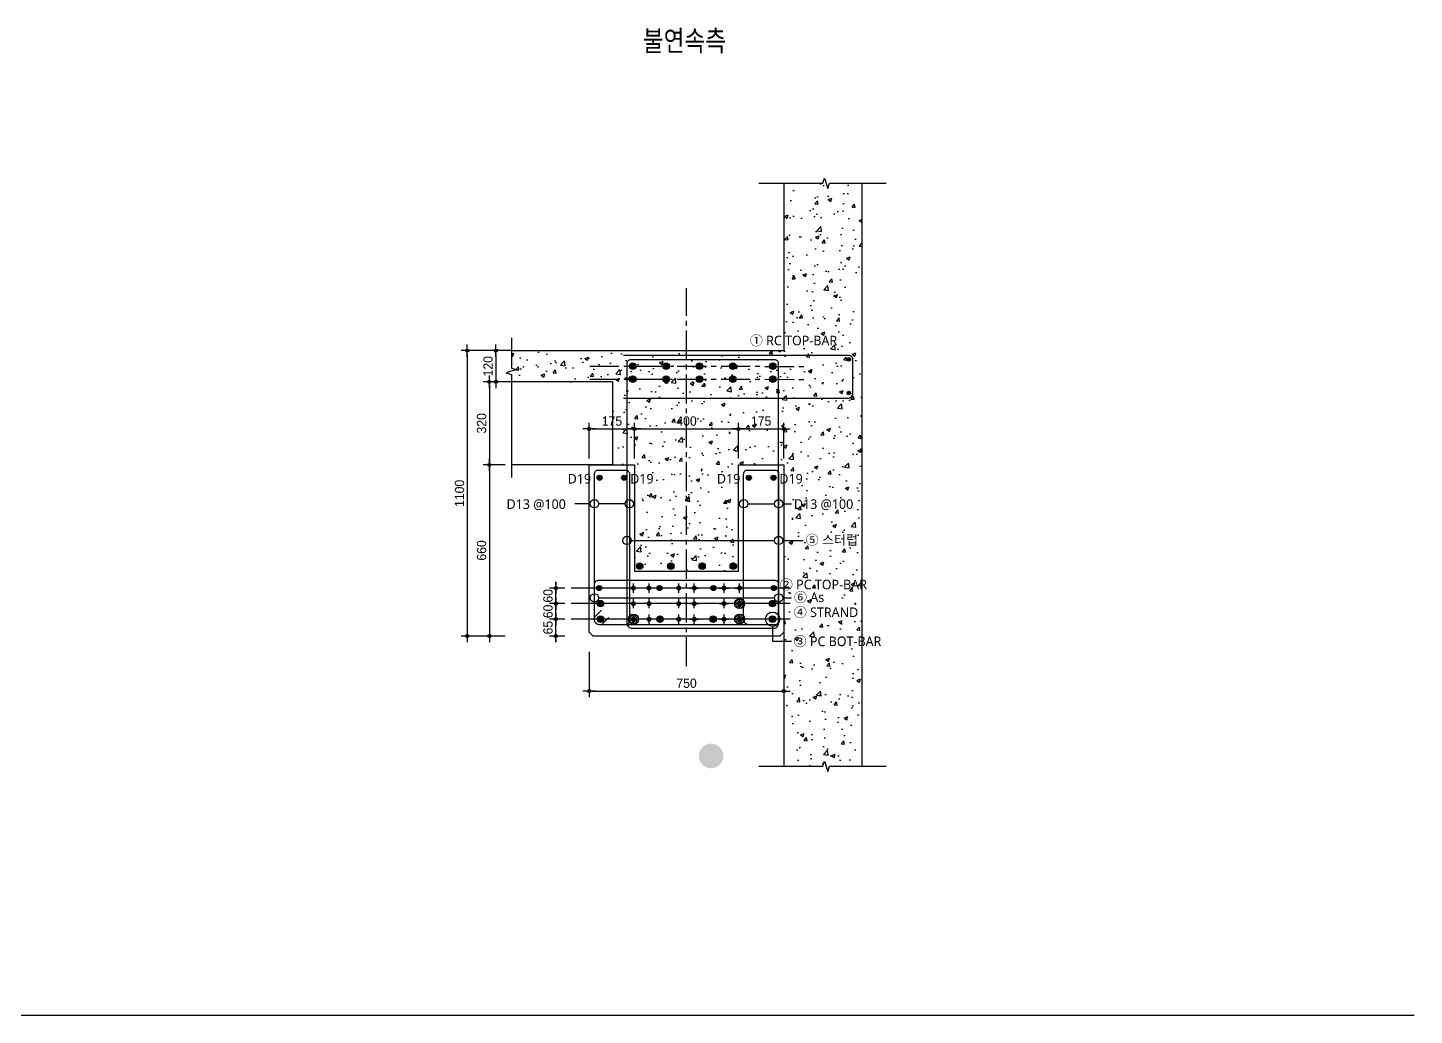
# Model space of a CAD drawing. Header units: millimetres. Extents: x 11948722 to 13111668, y -10771712 to -10232988.
# Drawn here: x 13106325 to 13111668, y -10424750 to -10420944 of the extents above; entities that cross this region are included whole.
import ezdxf
from ezdxf.enums import TextEntityAlignment as Align

# ---------------------------------------------------------------- set-up
doc = ezdxf.new("R2010")
doc.units = ezdxf.units.MM
doc.header["$LTSCALE"] = 150
doc.header["$MEASUREMENT"] = 0
for name, pattern in [('CEN', [6.2, 6, -0.1, 0, -0.1]), ('CENTER', [50.8, 31.75, -6.35, 6.35, -6.35]), ('CENTER2', [1.125, 0.75, -0.125, 0.125, -0.125]), ('HIDDEN', [2, 1, -1])]:
    doc.linetypes.add(name, pattern=pattern)
doc.layers.get('0').update_dxf_attribs({"linetype": 'CONTINUOUS'})
doc.layers.get('Defpoints').update_dxf_attribs({"color": 117, "linetype": 'CONTINUOUS'})
for name, color, linetype in [('0-TXT', 7, 'CONTINUOUS'), ('2023_0223 도연', 7, 'CONTINUOUS'), ('BAR', 3, 'CONTINUOUS'), ('CENT', 1, 'CEN'), ('CON-C', 2, 'CONTINUOUS'), ('DIM', 7, 'CONTINUOUS'), ('ETC', 8, 'CONTINUOUS'), ('FIN', 5, 'CONTINUOUS'), ('H', 2, 'HIDDEN'), ('SIT', 7, 'CONTINUOUS'), ('STRAND', 7, 'CENTER2'), ('TEXT', 3, 'CONTINUOUS')]:
    doc.layers.add(name, color=color, linetype=linetype)
doc.styles.get("Standard").update_dxf_attribs({"font": 'NanumGothic.ttf'})
doc.styles.add('돋움', font='')
doc.styles.get('돋움').set_extended_font_data('Dotum')
doc.linetypes.add('ZIGZAG', pattern='A,0.0001,-0.2,[131,ltypeshp.shx,S=0.2,R=0,X=-0.2,Y=0],-0.4,[131,ltypeshp.shx,S=0.2,R=180,X=0.2,Y=0],-0.2', length=0.8001)
doc.dimstyles.new('S_10', dxfattribs={"dimscale": 10, "dimtxt": 3, "dimasz": 1, "dimexe": 2, "dimexo": 2, "dimgap": 1, "dimtad": 1, "dimdec": 0, "dimzin": 0, "dimdsep": 46, "dimtxsty": '돋움', "dimblk1": 'DD', "dimblk2": 'DD', "dimsah": 1, "dimcen": 2.5, "dimdle": 8, "dimclrd": 256, "dimclre": 256, "dimclrt": 3, "dimadec": 0, "dimazin": 0, "dimtfac": 1, "dimtdec": 0, "dimtix": 1, "dimtmove": 2, "dimatfit": 3, "dimldrblk": 'DD', "dimfxl": 1, "dimtolj": 1, "dimtzin": 0, "dimarcsym": 0})

# ---------------------------------------------------------------- blocks, each defined once
blk = doc.blocks.new('DD')
blk.add_line((-2, 0), (2, 0))
for radius in [0.5, 0.25]:
    blk.add_circle((0, 0), radius)
blk = doc.blocks.new('*D1341')
at = {"layer": 'Defpoints', "color": 0, "ltscale": 1200}
for p in [(13108214, -10422188.3), (13108129, -10422308.3), (13108214, -10422308.3)]:
    blk.add_point(p, dxfattribs=at)
at = {"layer": 'DIM', "lineweight": -2}
for p, q in [((13108190, -10422188.3), (13108105, -10422188.3)), ((13108129, -10422200.3), (13108129, -10422296.3)), ((13108190, -10422308.3), (13108105, -10422308.3))]:
    blk.add_line(p, q, dxfattribs=at)
at = {"layer": 'DIM', "lineweight": -2, "ltscale": 1200, "xscale": 12, "yscale": 12, "zscale": 12}
for p, rotation in [((13108129, -10422188.3), 90), ((13108129, -10422308.3), 270)]:
    blk.add_blockref('DD', p, dxfattribs=dict(at, rotation=rotation))
at = {"layer": 'DIM', "ltscale": 1200, "insert": (13108099, -10422248.3), "char_height": 36, "attachment_point": 5, "rotation": 90, "style": '돋움'}
blk.add_mtext('\\A1;120', dxfattribs=at)
blk = doc.blocks.new('*D1342')
at = {"layer": 'Defpoints', "color": 0, "ltscale": 1200}
for p in [(13108214, -10422308.3), (13108104, -10422628.3), (13108189, -10422628.3)]:
    blk.add_point(p, dxfattribs=at)
at = {"layer": 'DIM', "lineweight": -2}
for p, q in [((13108190, -10422308.3), (13108080, -10422308.3)), ((13108104, -10422320.3), (13108104, -10422616.3)), ((13108165, -10422628.3), (13108080, -10422628.3))]:
    blk.add_line(p, q, dxfattribs=at)
at = {"layer": 'DIM', "lineweight": -2, "ltscale": 1200, "xscale": 12, "yscale": 12, "zscale": 12}
for p, rotation in [((13108104, -10422308.3), 90), ((13108104, -10422628.3), 270)]:
    blk.add_blockref('DD', p, dxfattribs=dict(at, rotation=rotation))
at = {"layer": 'DIM', "ltscale": 1200, "insert": (13108074, -10422468.3), "char_height": 36, "attachment_point": 5, "rotation": 90, "style": '돋움'}
blk.add_mtext('\\A1;320', dxfattribs=at)
blk = doc.blocks.new('*D1343')
at = {"layer": 'Defpoints', "color": 0, "ltscale": 1200}
for p in [(13108189, -10422628.3), (13108104, -10423288.3), (13108189, -10423288.3)]:
    blk.add_point(p, dxfattribs=at)
at = {"layer": 'DIM', "lineweight": -2}
for p, q in [((13108165, -10422628.3), (13108080, -10422628.3)), ((13108104, -10422640.3), (13108104, -10423276.3)), ((13108165, -10423288.3), (13108080, -10423288.3))]:
    blk.add_line(p, q, dxfattribs=at)
at = {"layer": 'DIM', "lineweight": -2, "ltscale": 1200, "xscale": 12, "yscale": 12, "zscale": 12}
for p, rotation in [((13108104, -10422628.3), 90), ((13108104, -10423288.3), 270)]:
    blk.add_blockref('DD', p, dxfattribs=dict(at, rotation=rotation))
at = {"layer": 'DIM', "ltscale": 1200, "insert": (13108074, -10422958.3), "char_height": 36, "attachment_point": 5, "rotation": 90, "style": '돋움'}
blk.add_mtext('\\A1;660', dxfattribs=at)
blk = doc.blocks.new('*D1344')
at = {"layer": 'Defpoints', "color": 0, "ltscale": 1200}
for p in [(13108129, -10422188.3), (13108019, -10423288.3), (13108104, -10423288.3)]:
    blk.add_point(p, dxfattribs=at)
at = {"layer": 'DIM', "lineweight": -2}
for p, q in [((13108105, -10422188.3), (13107995, -10422188.3)), ((13108019, -10422200.3), (13108019, -10423276.3)), ((13108080, -10423288.3), (13107995, -10423288.3))]:
    blk.add_line(p, q, dxfattribs=at)
at = {"layer": 'DIM', "lineweight": -2, "ltscale": 1200, "xscale": 12, "yscale": 12, "zscale": 12}
for p, rotation in [((13108019, -10422188.3), 90), ((13108019, -10423288.3), 270)]:
    blk.add_blockref('DD', p, dxfattribs=dict(at, rotation=rotation))
at = {"layer": 'DIM', "ltscale": 1200, "insert": (13107989, -10422738.3), "char_height": 36, "attachment_point": 5, "rotation": 90, "style": '돋움'}
blk.add_mtext('\\A1;1100', dxfattribs=at)
blk = doc.blocks.new('*D1345')
at = {"layer": 'Defpoints', "color": 0, "ltscale": 1200}
for p in [(13108488.6, -10423325.2), (13109238.7, -10423326.3), (13109238.7, -10423500.3)]:
    blk.add_point(p, dxfattribs=at)
at = {"layer": 'DIM', "lineweight": -2}
for p, q in [((13108488.6, -10423349.2), (13108488.6, -10423524.3)), ((13109238.7, -10423350.3), (13109238.7, -10423524.3)), ((13108500.6, -10423500.3), (13109226.7, -10423500.3))]:
    blk.add_line(p, q, dxfattribs=at)
at = {"layer": 'DIM', "lineweight": -2, "ltscale": 1200, "xscale": 12, "yscale": 12, "zscale": 12, "rotation": 180}
blk.add_blockref('DD', (13108488.6, -10423500.3), dxfattribs=at)
at = {"layer": 'DIM', "lineweight": -2, "ltscale": 1200, "xscale": 12, "yscale": 12, "zscale": 12}
blk.add_blockref('DD', (13109238.7, -10423500.3), dxfattribs=at)
at = {"layer": 'DIM', "ltscale": 1200, "insert": (13108863.7, -10423470.3), "char_height": 36, "attachment_point": 5, "style": '돋움'}
blk.add_mtext('\\A1;750', dxfattribs=at)
blk = doc.blocks.new('*D1346')
at = {"layer": 'Defpoints', "color": 0, "ltscale": 1200}
for p in [(13108663.7, -10422489.9), (13108488.7, -10422628.3), (13108663.7, -10422628.3)]:
    blk.add_point(p, dxfattribs=at)
at = {"layer": 'DIM', "lineweight": -2}
for p, q in [((13108488.7, -10422604.3), (13108488.7, -10422465.9)), ((13108500.7, -10422489.9), (13108651.7, -10422489.9)), ((13108663.7, -10422604.3), (13108663.7, -10422465.9))]:
    blk.add_line(p, q, dxfattribs=at)
at = {"layer": 'DIM', "lineweight": -2, "ltscale": 1200, "xscale": 12, "yscale": 12, "zscale": 12, "rotation": 180}
blk.add_blockref('DD', (13108488.7, -10422489.9), dxfattribs=at)
at = {"layer": 'DIM', "lineweight": -2, "ltscale": 1200, "xscale": 12, "yscale": 12, "zscale": 12}
blk.add_blockref('DD', (13108663.7, -10422489.9), dxfattribs=at)
at = {"layer": 'DIM', "ltscale": 1200, "insert": (13108576.2, -10422459.9), "char_height": 36, "attachment_point": 5, "style": '돋움'}
blk.add_mtext('\\A1;175', dxfattribs=at)
blk = doc.blocks.new('*D1347')
at = {"layer": 'Defpoints', "color": 0, "ltscale": 1200}
for p in [(13109063.7, -10422489.9), (13108663.7, -10422628.3), (13109063.7, -10422628.3)]:
    blk.add_point(p, dxfattribs=at)
at = {"layer": 'DIM', "lineweight": -2}
for p, q in [((13108663.7, -10422604.3), (13108663.7, -10422465.9)), ((13108675.7, -10422489.9), (13109051.7, -10422489.9)), ((13109063.7, -10422604.3), (13109063.7, -10422465.9))]:
    blk.add_line(p, q, dxfattribs=at)
at = {"layer": 'DIM', "lineweight": -2, "ltscale": 1200, "xscale": 12, "yscale": 12, "zscale": 12, "rotation": 180}
blk.add_blockref('DD', (13108663.7, -10422489.9), dxfattribs=at)
at = {"layer": 'DIM', "lineweight": -2, "ltscale": 1200, "xscale": 12, "yscale": 12, "zscale": 12}
blk.add_blockref('DD', (13109063.7, -10422489.9), dxfattribs=at)
at = {"layer": 'DIM', "ltscale": 1200, "insert": (13108863.7, -10422459.9), "char_height": 36, "attachment_point": 5, "style": '돋움'}
blk.add_mtext('\\A1;400', dxfattribs=at)
blk = doc.blocks.new('*D1348')
at = {"layer": 'Defpoints', "color": 0, "ltscale": 1200}
for p in [(13109238.7, -10422489.9), (13109063.7, -10422628.3), (13109238.7, -10422628.3)]:
    blk.add_point(p, dxfattribs=at)
at = {"layer": 'DIM', "lineweight": -2}
for p, q in [((13109063.7, -10422604.3), (13109063.7, -10422465.9)), ((13109075.7, -10422489.9), (13109226.7, -10422489.9)), ((13109238.7, -10422604.3), (13109238.7, -10422465.9))]:
    blk.add_line(p, q, dxfattribs=at)
at = {"layer": 'DIM', "lineweight": -2, "ltscale": 1200, "xscale": 12, "yscale": 12, "zscale": 12, "rotation": 180}
blk.add_blockref('DD', (13109063.7, -10422489.9), dxfattribs=at)
at = {"layer": 'DIM', "lineweight": -2, "ltscale": 1200, "xscale": 12, "yscale": 12, "zscale": 12}
blk.add_blockref('DD', (13109238.7, -10422489.9), dxfattribs=at)
at = {"layer": 'DIM', "ltscale": 1200, "insert": (13109151.2, -10422459.9), "char_height": 36, "attachment_point": 5, "style": '돋움'}
blk.add_mtext('\\A1;175', dxfattribs=at)
blk = doc.blocks.new('strand')
at = {"layer": 'STRAND'}
for p, q in [((-18, 0), (18, 0)), ((0, -18), (0, 18))]:
    blk.add_line(p, q, dxfattribs=at)
at = {"layer": 'STRAND', "const_width": 9.6}
blk.add_lwpolyline([(-4.8, 0, 1), (4.8, 0, 1)], format="xyb", close=True, dxfattribs=at)
blk = doc.blocks.new('*D1349')
at = {"layer": 'Defpoints', "color": 0, "ltscale": 1200}
for p in [(13108359.9, -10423163.3), (13108419.3, -10423163.3), (13108419.3, -10423223.3)]:
    blk.add_point(p, dxfattribs=at)
at = {"layer": 'DIM', "lineweight": -2}
for p, q in [((13108359.9, -10423151.3), (13108359.9, -10423139.3)), ((13108395.3, -10423163.3), (13108335.9, -10423163.3)), ((13108359.9, -10423223.3), (13108359.9, -10423163.3)), ((13108395.3, -10423223.3), (13108335.9, -10423223.3)), ((13108359.9, -10423235.3), (13108359.9, -10423247.3))]:
    blk.add_line(p, q, dxfattribs=at)
at = {"layer": 'DIM', "lineweight": -2, "ltscale": 1200, "xscale": 12, "yscale": 12, "zscale": 12}
for p, rotation in [((13108359.9, -10423163.3), 270), ((13108359.9, -10423223.3), 90)]:
    blk.add_blockref('DD', p, dxfattribs=dict(at, rotation=rotation))
at = {"layer": 'DIM', "ltscale": 1200, "insert": (13108329.9, -10423193.3), "char_height": 36, "attachment_point": 5, "rotation": 90, "style": '돋움'}
blk.add_mtext('\\A1;60', dxfattribs=at)
blk = doc.blocks.new('*D1350')
at = {"layer": 'Defpoints', "color": 0, "ltscale": 1200}
for p in [(13108359.9, -10423103.3), (13108419.3, -10423103.3), (13108419.3, -10423163.3)]:
    blk.add_point(p, dxfattribs=at)
at = {"layer": 'DIM', "lineweight": -2}
for p, q in [((13108359.9, -10423091.3), (13108359.9, -10423079.3)), ((13108395.3, -10423103.3), (13108335.9, -10423103.3)), ((13108359.9, -10423163.3), (13108359.9, -10423103.3)), ((13108395.3, -10423163.3), (13108335.9, -10423163.3)), ((13108359.9, -10423175.3), (13108359.9, -10423187.3))]:
    blk.add_line(p, q, dxfattribs=at)
at = {"layer": 'DIM', "lineweight": -2, "ltscale": 1200, "xscale": 12, "yscale": 12, "zscale": 12}
for p, rotation in [((13108359.9, -10423103.3), 270), ((13108359.9, -10423163.3), 90)]:
    blk.add_blockref('DD', p, dxfattribs=dict(at, rotation=rotation))
at = {"layer": 'DIM', "ltscale": 1200, "insert": (13108329.9, -10423133.3), "char_height": 36, "attachment_point": 5, "rotation": 90, "style": '돋움'}
blk.add_mtext('\\A1;60', dxfattribs=at)
blk = doc.blocks.new('*D1351')
at = {"layer": 'Defpoints', "color": 0, "ltscale": 1200}
for p in [(13108359.9, -10423223.3), (13108419.3, -10423223.3), (13108419.3, -10423288.3)]:
    blk.add_point(p, dxfattribs=at)
at = {"layer": 'DIM', "lineweight": -2}
for p, q in [((13108395.3, -10423223.3), (13108335.9, -10423223.3)), ((13108359.9, -10423211.3), (13108359.9, -10423199.3)), ((13108359.9, -10423288.3), (13108359.9, -10423223.3)), ((13108395.3, -10423288.3), (13108335.9, -10423288.3)), ((13108359.9, -10423300.3), (13108359.9, -10423312.3))]:
    blk.add_line(p, q, dxfattribs=at)
at = {"layer": 'DIM', "lineweight": -2, "ltscale": 1200, "xscale": 12, "yscale": 12, "zscale": 12}
for p, rotation in [((13108359.9, -10423223.3), 270), ((13108359.9, -10423288.3), 90)]:
    blk.add_blockref('DD', p, dxfattribs=dict(at, rotation=rotation))
at = {"layer": 'DIM', "ltscale": 1200, "insert": (13108329.9, -10423255.8), "char_height": 36, "attachment_point": 5, "rotation": 90, "style": '돋움'}
blk.add_mtext('\\A1;65', dxfattribs=at)

msp = doc.modelspace()

# ---------------------------------------------------------------- hatches: boundary and pattern name
at = {"layer": '2023_0223 도연', "ltscale": 2}
h = msp.add_hatch(dxfattribs=at)
h.set_pattern_fill('ANSI31', color=1, scale=50)
h.set_pattern_definition([(45, (13603056.996, -10054019.5153), (-4.41941738, 4.41941738), [])])
h.paths.add_polyline_path([(13109048.8, -10423163.3, 1), (13109087.4, -10423163.3, 1)])
h = msp.add_hatch(dxfattribs=at)
h.set_pattern_fill('ANSI31', color=1, scale=50)
h.set_pattern_definition([(45, (13602648.2296, -10054079.5153), (-4.41941738, 4.41941738), [])])
h.paths.add_polyline_path([(13108640, -10423223.3, 1), (13108678.6, -10423223.3, 1)])
h = msp.add_hatch(dxfattribs=at)
h.set_pattern_fill('ANSI31', color=1, scale=50)
h.set_pattern_definition([(45, (13603056.996, -10054078.981), (-4.41941738, 4.41941738), [])])
h.paths.add_polyline_path([(13109048.8, -10423222.8, 1), (13109087.4, -10423222.8, 1)])
at = {"layer": 'BAR'}
h = msp.add_hatch(color=256, dxfattribs=at)
h.dxf.hatch_style = 1
h.paths.add_polyline_path([(13108669, -10422248, 1), (13108644, -10422248, 1)])
h = msp.add_hatch(color=256, dxfattribs=at)
h.dxf.hatch_style = 1
h.paths.add_polyline_path([(13108797.6, -10422248, 1), (13108772.6, -10422248, 1)])
h = msp.add_hatch(color=256, dxfattribs=at)
h.dxf.hatch_style = 1
h.paths.add_polyline_path([(13108926.2, -10422248, 1), (13108901.2, -10422248, 1)])
h = msp.add_hatch(color=256, dxfattribs=at)
h.dxf.hatch_style = 1
h.paths.add_polyline_path([(13109054.8, -10422248, 1), (13109029.8, -10422248, 1)])
h = msp.add_hatch(color=256, dxfattribs=at)
h.dxf.hatch_style = 1
h.paths.add_polyline_path([(13109183.4, -10422248, -1), (13109208.4, -10422248, -1)])
h = msp.add_hatch(color=256, dxfattribs=at)
h.dxf.hatch_style = 1
h.paths.add_polyline_path([(13109208.4, -10422248, 1), (13109183.4, -10422248, 1)])
h = msp.add_hatch(color=256, dxfattribs=at)
h.dxf.hatch_style = 1
h.paths.add_polyline_path([(13109208.4, -10422248, 1), (13109183.4, -10422248, 1)])
h = msp.add_hatch(color=256, dxfattribs=at)
h.dxf.hatch_style = 1
h.paths.add_polyline_path([(13109482.4, -10422222, -1), (13109496.4, -10422222, -1)])
h = msp.add_hatch(color=256, dxfattribs=at)
h.dxf.hatch_style = 1
h.paths.add_polyline_path([(13108668.9, -10422298, 1), (13108643.9, -10422298, 1)])
h = msp.add_hatch(color=256, dxfattribs=at)
h.dxf.hatch_style = 1
h.paths.add_polyline_path([(13108797.5, -10422298, 1), (13108772.5, -10422298, 1)])
h = msp.add_hatch(color=256, dxfattribs=at)
h.dxf.hatch_style = 1
h.paths.add_polyline_path([(13108926.2, -10422298, 1), (13108901.2, -10422298, 1)])
h = msp.add_hatch(color=256, dxfattribs=at)
h.dxf.hatch_style = 1
h.paths.add_polyline_path([(13109054.8, -10422298, 1), (13109029.8, -10422298, 1)])
h = msp.add_hatch(color=256, dxfattribs=at)
h.dxf.hatch_style = 1
h.paths.add_polyline_path([(13109183.4, -10422298, -1), (13109208.4, -10422298, -1)])
h = msp.add_hatch(color=256, dxfattribs=at)
h.dxf.hatch_style = 1
h.paths.add_polyline_path([(13109208.4, -10422298, 1), (13109183.4, -10422298, 1)])
h = msp.add_hatch(color=256, dxfattribs=at)
h.dxf.hatch_style = 1
h.paths.add_polyline_path([(13109482.4, -10422352, 1), (13109496.4, -10422352, 1)])
h = msp.add_hatch(color=256, dxfattribs=at)
h.dxf.hatch_style = 1
h.paths.add_polyline_path([(13108538.7, -10422678.3, 1), (13108518.7, -10422678.3, 1)])
h = msp.add_hatch(color=256, dxfattribs=at)
h.dxf.hatch_style = 1
h.paths.add_polyline_path([(13108613.7, -10422678.3, -1), (13108633.7, -10422678.3, -1)])
h = msp.add_hatch(color=256, dxfattribs=at)
h.dxf.hatch_style = 1
h.paths.add_polyline_path([(13109113.7, -10422678.3, 1), (13109093.7, -10422678.3, 1)])
h = msp.add_hatch(color=256, dxfattribs=at)
h.dxf.hatch_style = 1
h.paths.add_polyline_path([(13109188.7, -10422678.3, -1), (13109208.7, -10422678.3, -1)])
h = msp.add_hatch(color=1, dxfattribs=at)
h.dxf.hatch_style = 1
h.paths.add_polyline_path([(13108695.7, -10423018.6, 1), (13108670.7, -10423018.6, 1)])
h = msp.add_hatch(color=1, dxfattribs=at)
h.dxf.hatch_style = 1
h.paths.add_polyline_path([(13108670.7, -10423018.6, -1), (13108695.7, -10423018.6, -1)])
h = msp.add_hatch(color=1, dxfattribs=at)
h.dxf.hatch_style = 1
h.paths.add_polyline_path([(13108670.7, -10423018.6, -1), (13108695.7, -10423018.6, -1)])
h = msp.add_hatch(color=1, dxfattribs=at)
h.dxf.hatch_style = 1
h.paths.add_polyline_path([(13108815.9, -10423018.6, 1), (13108790.9, -10423018.6, 1)])
h = msp.add_hatch(color=1, dxfattribs=at)
h.dxf.hatch_style = 1
h.paths.add_polyline_path([(13108790.9, -10423018.6, -1), (13108815.9, -10423018.6, -1)])
h = msp.add_hatch(color=1, dxfattribs=at)
h.dxf.hatch_style = 1
h.paths.add_polyline_path([(13108790.9, -10423018.6, -1), (13108815.9, -10423018.6, -1)])
h = msp.add_hatch(color=1, dxfattribs=at)
h.dxf.hatch_style = 1
h.paths.add_polyline_path([(13108936.1, -10423018.6, 1), (13108911.1, -10423018.6, 1)])
h = msp.add_hatch(color=1, dxfattribs=at)
h.dxf.hatch_style = 1
h.paths.add_polyline_path([(13108911.1, -10423018.6, -1), (13108936.1, -10423018.6, -1)])
h = msp.add_hatch(color=1, dxfattribs=at)
h.dxf.hatch_style = 1
h.paths.add_polyline_path([(13108911.1, -10423018.6, -1), (13108936.1, -10423018.6, -1)])
h = msp.add_hatch(color=1, dxfattribs=at)
h.dxf.hatch_style = 1
h.paths.add_polyline_path([(13109056.4, -10423018.6, 1), (13109031.4, -10423018.6, 1)])
h = msp.add_hatch(color=1, dxfattribs=at)
h.dxf.hatch_style = 1
h.paths.add_polyline_path([(13109031.4, -10423018.6, -1), (13109056.4, -10423018.6, -1)])
h = msp.add_hatch(color=1, dxfattribs=at)
h.dxf.hatch_style = 1
h.paths.add_polyline_path([(13109031.7, -10423018.6, -1), (13109056.7, -10423018.6, -1)])
h = msp.add_hatch(color=1, dxfattribs=at)
h.dxf.hatch_style = 1
h.paths.add_polyline_path([(13109056.7, -10423018.6, 1), (13109031.7, -10423018.6, 1)])
h = msp.add_hatch(color=1, dxfattribs=at)
h.dxf.hatch_style = 1
h.paths.add_polyline_path([(13109056.7, -10423018.6, 1), (13109031.7, -10423018.6, 1)])
h = msp.add_hatch(color=256, dxfattribs=at)
h.dxf.hatch_style = 1
h.paths.add_polyline_path([(13108536.9, -10423103.3, 1), (13108516.9, -10423103.3, 1)])
h = msp.add_hatch(color=256, dxfattribs=at)
h.dxf.hatch_style = 1
h.paths.add_polyline_path([(13108769.7, -10423103.3, 1), (13108749.7, -10423103.3, 1)])
h = msp.add_hatch(color=256, dxfattribs=at)
h.dxf.hatch_style = 1
h.paths.add_polyline_path([(13108977.6, -10423103.3, 1), (13108957.6, -10423103.3, 1)])
h = msp.add_hatch(color=256, dxfattribs=at)
h.dxf.hatch_style = 1
h.paths.add_polyline_path([(13109190.5, -10423103.3, -1), (13109210.5, -10423103.3, -1)])
h = msp.add_hatch(color=256, dxfattribs=at)
h.dxf.hatch_style = 1
h.paths.add_polyline_path([(13109210.5, -10423103.3, 1), (13109190.5, -10423103.3, 1)])
h = msp.add_hatch(color=256, dxfattribs=at)
h.dxf.hatch_style = 1
h.paths.add_polyline_path([(13108544.6, -10423163.3, 1), (13108519.6, -10423163.3, 1)])
h = msp.add_hatch(color=256, dxfattribs=at)
h.dxf.hatch_style = 1
h.paths.add_polyline_path([(13109182.8, -10423163.3, -1), (13109207.8, -10423163.3, -1)])
h = msp.add_hatch(color=256, dxfattribs=at)
h.dxf.hatch_style = 1
h.paths.add_polyline_path([(13109207.8, -10423163.3, 1), (13109182.8, -10423163.3, 1)])
h = msp.add_hatch(color=256, dxfattribs=at)
h.dxf.hatch_style = 1
h.paths.add_polyline_path([(13108544.6, -10423223.3, 1), (13108519.6, -10423223.3, 1)])
h = msp.add_hatch(color=256, dxfattribs=at)
h.dxf.hatch_style = 1
h.paths.add_polyline_path([(13108774, -10423223.3, 1), (13108749, -10423223.3, 1)])
h = msp.add_hatch(color=256, dxfattribs=at)
h.dxf.hatch_style = 1
h.paths.add_polyline_path([(13108978.4, -10423223.3, 1), (13108953.4, -10423223.3, 1)])
h = msp.add_hatch(color=256, dxfattribs=at)
h.dxf.hatch_style = 1
h.paths.add_polyline_path([(13109182.8, -10423223.3, -1), (13109207.8, -10423223.3, -1)])
h = msp.add_hatch(color=256, dxfattribs=at)
h.dxf.hatch_style = 1
h.paths.add_polyline_path([(13109207.8, -10423223.3, 1), (13109182.8, -10423223.3, 1)])
h = msp.add_hatch(color=1, dxfattribs=at)
h.dxf.hatch_style = 1
h.paths.add_polyline_path([(13108911.1, -10423750.4, -1), (13109005.9, -10423750.4, -1)])
at = {"layer": 'H'}
h = msp.add_hatch(dxfattribs=at)
h.set_pattern_fill('AR-CONC', color=256, scale=20, style=0)
h.set_pattern_definition([(50, (13555978.05, -10059292.13), (143.452037, -12.550427), [15, -165]), (355, (13555978.05, -10059292.13), (-27.750267, 150.438427), [12, -132]), (100.451444, (13555990.01, -10059293.18), (115.70177, 137.887998), [12.74804, -140.228422]), (46.1842, (13555978.05, -10059252.13), (213.448266, -33.103856), [22.5, -247.5]), (96.635635, (13555995.84, -10059254.9), (186.93239, 194.82372), [19.12207, -210.34275]), (351.184164, (13555978.05, -10059252.13), (186.93239, 194.82372), [18, -198]), (21, (13555998.05, -10059262.13), (119.38141, -80.523778), [15, -165]), (326, (13555998.05, -10059262.13), (48.663066, 145.03001), [12, -132]), (71.451445, (13556008, -10059268.84), (168.044475, 64.50623), [12.748038, -140.228422]), (37.5, (13555978.054, -10059292.133), (2.431971, 66.5787708), [0, -130.4, 0, -134, 0, -132.5]), (7.5, (13555978.054, -10059292.13), (52.6139075, 78.882342), [0, -76.4, 0, -127.4, 0, -50.5]), (327.5, (13555933.454, -10059292.133), (106.764487, -4.5109743), [0, -50, 0, -156, 0, -207]), (317.5, (13555913.45, -10059292.13), (116.637234, 20.020996), [0, -65, 0, -103.6, 0, -147])])
h.paths.add_polyline_path([(13109538.7, -10421543.4), (13109238.7, -10421543.1), (13109238.7, -10422188), (13108189, -10422188.3), (13108189, -10422308.3), (13108578.7, -10422308.3), (13108578.7, -10422628.3), (13108663.7, -10422628.3), (13108663.7, -10423038.3), (13109063.7, -10423038.3), (13109063.7, -10422628.3), (13109238.7, -10422628.3), (13109238.7, -10423789.8), (13109538.7, -10423789.8)])

# ---------------------------------------------------------------- linework, layer by layer
at = {"elevation": 0}
for points in [[(13109142.1, -10421543.4), (13109389.1, -10421543.4), (13109395.4, -10421523.4), (13109407.9, -10421563.4), (13109414.1, -10421543.4), (13109633.4, -10421543.4)], [(13108189, -10422138.3), (13108189, -10422255.4), (13108209, -10422261.6), (13108169, -10422274.1), (13108189, -10422280.4), (13108189, -10422677.6)], [(13109142.1, -10423790), (13109389.1, -10423790), (13109395.4, -10423770), (13109407.9, -10423810), (13109414.1, -10423790), (13109633.4, -10423790)]]:
    msp.add_lwpolyline(points, dxfattribs=at)
at = {"layer": '2023_0223 도연', "color": 1, "ltscale": 2}
for centre in [(13109068.1, -10423163.3, 0), (13108659.3, -10423223.3, 0), (13109068.1, -10423222.8, 0)]:
    msp.add_circle(centre, 19.3, dxfattribs=at)
at = {"layer": 'BAR', "color": 4, "linetype": 'Continuous'}
for p, q in [((13108535.9, -10423188.9, 0), (13108508.7, -10423216.1, 0)), ((13108563.7, -10423216.8, 0), (13108535.8, -10423244.7, 0))]:
    msp.add_line(p, q, dxfattribs=at)
at = {"layer": 'BAR', "color": 3, "linetype": 'Continuous', "elevation": 0}
msp.add_lwpolyline([(13108620.3, -10422372), (13109484.4, -10422372, 0.414214), (13109504.4, -10422352), (13109504.4, -10422222, 0.414214), (13109489.4, -10422207), (13108620.3, -10422207)], format="xyb", dxfattribs=at)
at = {"layer": 'BAR', "color": 4, "linetype": 'Continuous', "elevation": 0}
msp.add_lwpolyline([(13108653.7, -10423258.3), (13109198.7, -10423258.3, 0.414214), (13109218.7, -10423238.3), (13109218.7, -10422238.3, 0.414214), (13109203.7, -10422223.3), (13108648.7, -10422223.3, 0.414214), (13108633.7, -10422238.3), (13108633.7, -10423238.3, 0.414214), (13108653.7, -10423258.3)], format="xyb", dxfattribs=at)
for points in [[(13108643.7, -10423229.7, -0.414214), (13108628.7, -10423244.7), (13108528.7, -10423244.7, -0.414214), (13108508.7, -10423224.7), (13108508.7, -10422663.3, -0.414214), (13108523.7, -10422648.3), (13108628.7, -10422648.3, -0.414214), (13108643.7, -10422663.3)], [(13109218.7, -10423229.7, -0.414214), (13109203.7, -10423244.7), (13109103.7, -10423244.7, -0.414214), (13109083.7, -10423224.7), (13109083.7, -10422663.3, -0.414214), (13109098.7, -10422648.3), (13109203.7, -10422648.3, -0.414214), (13109218.7, -10422663.3)], [(13109218.7, -10423229.7, -0.414214), (13109203.7, -10423244.7), (13108528.7, -10423244.7, -0.414214), (13108508.7, -10423224.7), (13108508.7, -10423088.3, -0.414214), (13108523.7, -10423073.3), (13109203.7, -10423073.3, -0.414214), (13109218.7, -10423088.3)], [(13109218.7, -10423229.7, -0.414214), (13109203.7, -10423244.7), (13108528.7, -10423244.7, -0.414214), (13108508.7, -10423224.7), (13108508.7, -10423088.3, -0.414214), (13108523.7, -10423073.3), (13109203.7, -10423073.3, -0.414214), (13109218.7, -10423088.3)]]:
    msp.add_lwpolyline(points, format="xyb", close=True, dxfattribs=at)
at = {"layer": 'BAR'}
for centre, radius in [((13108656.5, -10422248, 0), 12.5), ((13108785.1, -10422248, 0), 12.5), ((13108913.7, -10422248, 0), 12.5), ((13109042.3, -10422248, 0), 12.5), ((13109195.9, -10422248, 0), 12.5), ((13109195.9, -10422248, 0), 12.5), ((13109195.9, -10422248, 0), 12.5), ((13109489.4, -10422222, 0), 7), ((13108656.4, -10422298, 0), 12.5), ((13108785, -10422298, 0), 12.5), ((13108913.7, -10422298, 0), 12.5), ((13109042.3, -10422298, 0), 12.5), ((13109195.9, -10422298, 0), 12.5), ((13109195.9, -10422298, 0), 12.5), ((13109489.4, -10422352, 0), 7), ((13108528.7, -10422678.3, 0), 10), ((13108623.7, -10422678.3, 0), 10), ((13109103.7, -10422678.3, 0), 10), ((13109198.7, -10422678.3, 0), 10), ((13108526.9, -10423103.3, 0), 10), ((13108759.7, -10423103.3, 0), 10), ((13108967.6, -10423103.3, 0), 10), ((13109200.5, -10423103.3, 0), 10), ((13109200.5, -10423103.3, 0), 10), ((13108532.1, -10423163.3, 0), 12.5), ((13109195.3, -10423163.3, 0), 12.5), ((13109195.3, -10423163.3, 0), 12.5), ((13108532.1, -10423223.3, 0), 12.5), ((13108761.5, -10423223.3, 0), 12.5), ((13108965.9, -10423223.3, 0), 12.5), ((13109195.3, -10423223.3, 0), 12.5), ((13109195.3, -10423223.3, 0), 12.5)]:
    msp.add_circle(centre, radius, dxfattribs=at)
at = {"layer": 'BAR', "color": 1}
for centre in [(13108683.2, -10423018.6, 0), (13108683.2, -10423018.6, 0), (13108683.2, -10423018.6, 0), (13108803.4, -10423018.6, 0), (13108803.4, -10423018.6, 0), (13108803.4, -10423018.6, 0), (13108923.6, -10423018.6, 0), (13108923.6, -10423018.6, 0), (13108923.6, -10423018.6, 0), (13109043.9, -10423018.6, 0), (13109043.9, -10423018.6, 0), (13109044.2, -10423018.6, 0), (13109044.2, -10423018.6, 0), (13109044.2, -10423018.6, 0)]:
    msp.add_circle(centre, 12.5, dxfattribs=at)
at = {"layer": 'CENT', "linetype": 'CENTER2'}
for p, q in [((13108863.7, -10423404.7, 0), (13108863.7, -10421947.1, 0)), ((13108490.5, -10422247.9, 0), (13109329.9, -10422249, 0)), ((13108490.5, -10422297.9, 0), (13109329.9, -10422299, 0))]:
    msp.add_line(p, q, dxfattribs=at)
at = {"layer": 'CON-C', "ltscale": 1200}
msp.add_line((13100981.9, -10424749.8), (13111668.1, -10424749.8), dxfattribs=at)
at = {"layer": 'ETC'}
for p, q in [((13108488.7, -10422628.3, 0), (13108578.7, -10422628.3, 0)), ((13108488.7, -10423273.3, 0), (13108488.7, -10422628.3, 0)), ((13109238.7, -10422628.3, 0), (13109238.7, -10423273.3, 0)), ((13108488.7, -10423273.3, 0), (13108503.7, -10423288.3, 0)), ((13109223.7, -10423288.3, 0), (13108503.7, -10423288.3, 0)), ((13109238.7, -10423273.3, 0), (13109223.7, -10423288.3, 0))]:
    msp.add_line(p, q, dxfattribs=at)
at = {"layer": 'ETC', "linetype": 'ZIGZAG', "ltscale": 20}
for p, q in [((13108578.7, -10422628.3, 0), (13108663.7, -10422628.3, 0)), ((13108663.7, -10422628.3, 0), (13108663.7, -10423038.3, 0)), ((13109063.7, -10423038.3, 0), (13109063.7, -10422628.3, 0)), ((13109063.7, -10422628.3, 0), (13109238.7, -10422628.3, 0)), ((13108663.7, -10423038.3, 0), (13109063.7, -10423038.3, 0))]:
    msp.add_line(p, q, dxfattribs=at)
at = {"layer": 'FIN', "color": 1, "linetype": 'CENTER', "ltscale": 0.3}
for p, q in [((13109262.8, -10423103.3, 0), (13108419.3, -10423103.3, 0)), ((13109262.8, -10423163.3, 0), (13108419.3, -10423163.3, 0)), ((13109262.8, -10423223.3, 0), (13108419.3, -10423223.3, 0))]:
    msp.add_line(p, q, dxfattribs=at)
at = {"layer": 'SIT', "linetype": 'Continuous'}
for p, q in [((13109238.7, -10421543.4, 0), (13109238.7, -10422188.3, 0)), ((13109538.7, -10421543.4, 0), (13109538.7, -10423789.8, 0)), ((13108189, -10422188.3, 0), (13109238.7, -10422188.3, 0)), ((13108578.7, -10422308.3, 0), (13108189, -10422308.3, 0)), ((13108578.7, -10422308.3, 0), (13108578.7, -10422628.3, 0)), ((13108578.7, -10422628.3, 0), (13108189, -10422628.3, 0)), ((13109238.7, -10423272.8, 0), (13109238.7, -10423789.8, 0))]:
    msp.add_line(p, q, dxfattribs=at)
at = {"layer": 'TEXT'}
for p, q in [((13108492.7, -10422778.6, 0), (13108433.6, -10422778.7, 0)), ((13108627.2, -10422778.6, 0), (13108524.7, -10422778.6, 0)), ((13109100.1, -10422778.6, 0), (13109202.7, -10422778.6, 0)), ((13109234.7, -10422778.6, 0), (13109268.8, -10422778.7, 0)), ((13108649.7, -10422919.7, 0), (13109202.7, -10422919.7, 0)), ((13109234.7, -10422919.7, 0), (13109313.8, -10422919.7, 0)), ((13108524.7, -10423141, 0), (13109202.7, -10423141, 0)), ((13109234.7, -10423141, 0), (13109268.8, -10423141, 0))]:
    msp.add_line(p, q, dxfattribs=at)
at = {"layer": 'TEXT', "elevation": 0}
msp.add_lwpolyline([(13109195.3, -10423250.8), (13109195.3, -10423308.5), (13109268.8, -10423308.5)], dxfattribs=at)
at = {"layer": 'TEXT'}
for centre, radius in [((13108508.7, -10422778.6, 0), 16), ((13108643.2, -10422778.6, 0), 16), ((13109084.1, -10422778.6, 0), 16), ((13109218.7, -10422778.6, 0), 16), ((13108633.7, -10422919.7, 0), 16), ((13109218.7, -10422919.7, 0), 16), ((13108508.7, -10423141, 0), 16), ((13109218.7, -10423141, 0), 16), ((13109195.3, -10423223.3, 0), 27.5)]:
    msp.add_circle(centre, radius, dxfattribs=at)

# ---------------------------------------------------------------- block references
at = {"layer": 'STRAND', "xscale": -1}
for p in [(13108659.3, -10423103.3, 0), (13108719.3, -10423103.3, 0), (13108833.7, -10423103.3, 0), (13108659.3, -10423163.3, 0), (13108719.3, -10423163.3, 0), (13108833.7, -10423163.3, 0), (13108659.3, -10423223.3, 0), (13108719.3, -10423223.3, 0), (13108833.7, -10423223.3, 0)]:
    msp.add_blockref('strand', p, dxfattribs=at)
at = {"layer": 'STRAND'}
for p in [(13108893.7, -10423103.3, 0), (13109008.1, -10423103.3, 0), (13109068.1, -10423103.3, 0), (13108893.7, -10423163.3, 0), (13109008.1, -10423163.3, 0), (13109068.1, -10423163.3, 0), (13108893.7, -10423223.3, 0), (13109008.1, -10423223.3, 0), (13109068.1, -10423223.3, 0)]:
    msp.add_blockref('strand', p, dxfattribs=at)

# ---------------------------------------------------------------- texts
at = {"width": 0.8}
msp.add_text('불연속측', height=79.83, dxfattribs=at).set_placement((13108855.8, -10420994.1), align=Align.MIDDLE_CENTER)
at = {"layer": '0-TXT', "ltscale": 0.8}
for s, p in [('① RC TOP-BAR', (13109107.6, -10422130.8, 0)), ('D19', (13108405.7, -10422663.5, 0)), ('D19', (13108646.5, -10422663.5, 0)), ('D19', (13108980.7, -10422663.5, 0)), ('D19', (13109221.5, -10422663.5, 0)), ('⑤ 스터럽', (13109322.6, -10422899.1, 0)), ('② PC TOP-BAR', (13109223.1, -10423071.2, 0)), ('⑥ As', (13109277.6, -10423120.3, 0)), ('④ STRAND', (13109276.9, -10423178.1, 0)), ('③ PC BOT-BAR', (13109276.3, -10423289.9, 0)), ('③ PC BOT-BAR', (13109276.3, -10423290.2, 0))]:
    msp.add_text(s, height=36.96, dxfattribs=at).set_placement(p, align=Align.TOP_LEFT)
for rotation, p in [(0.0207, (13108170.1, -10422761.2, 0)), (359.9793, (13109277.6, -10422761.1, 0))]:
    msp.add_text('D13 @100', height=36.96, rotation=rotation, dxfattribs=at).set_placement(p, align=Align.TOP_LEFT)

# ---------------------------------------------------------------- dimensions: what is measured, and where the dimension line sits
at = {"layer": 'DIM'}
for base, p1, p2, angle, picture, middle in [((13108019, -10423288.3, 0), (13108129, -10422188.3, 0), (13108104, -10423288.3, 0), 90, '*D1344', (13107989, -10422738.3, 0)), ((13108129, -10422308.3, 0), (13108214, -10422188.3, 0), (13108214, -10422308.3, 0), 90, '*D1341', (13108099, -10422248.3, 0)), ((13108104, -10422628.3, 0), (13108214, -10422308.3, 0), (13108189, -10422628.3, 0), 90, '*D1342', (13108074, -10422468.3, 0)), ((13108104, -10423288.3, 0), (13108189, -10422628.3, 0), (13108189, -10423288.3, 0), 90, '*D1343', (13108074, -10422958.3, 0)), ((13108359.9, -10423103.3, 0), (13108419.3, -10423163.3, 0), (13108419.3, -10423103.3, 0), 90, '*D1350', (13108329.9, -10423133.3, 0)), ((13108359.9, -10423163.3, 0), (13108419.3, -10423223.3, 0), (13108419.3, -10423163.3, 0), 90, '*D1349', (13108329.9, -10423193.3, 0)), ((13108359.9, -10423223.3, 0), (13108419.3, -10423288.3, 0), (13108419.3, -10423223.3, 0), 90, '*D1351', (13108329.9, -10423255.8, 0)), ((13109238.7, -10423500.3, 0), (13108488.6, -10423325.2, 0), (13109238.7, -10423326.3, 0), 180, '*D1345', (13108863.7, -10423470.3, 0))]:
    dim = msp.add_linear_dim(base=base, p1=p1, p2=p2, angle=angle, dimstyle='S_10', override={"dimscale": 12, "dimclrt": 256}, dxfattribs=at)
    dim.commit()
    dim.dimension.update_dxf_attribs({"geometry": picture, "text_midpoint": middle})
for base, p1, p2, picture, middle in [((13108663.7, -10422489.9, 0), (13108488.7, -10422628.3, 0), (13108663.7, -10422628.3, 0), '*D1346', (13108576.2, -10422459.9, 0)), ((13109063.7, -10422489.9, 0), (13108663.7, -10422628.3, 0), (13109063.7, -10422628.3, 0), '*D1347', (13108863.7, -10422459.9, 0)), ((13109238.7, -10422489.9, 0), (13109063.7, -10422628.3, 0), (13109238.7, -10422628.3, 0), '*D1348', (13109151.2, -10422459.9, 0))]:
    dim = msp.add_linear_dim(base=base, p1=p1, p2=p2, dimstyle='S_10', override={"dimscale": 12, "dimclrt": 256}, dxfattribs=at)
    dim.commit()
    dim.dimension.update_dxf_attribs({"geometry": picture, "text_midpoint": middle})

doc.saveas('drawing.dxf')
